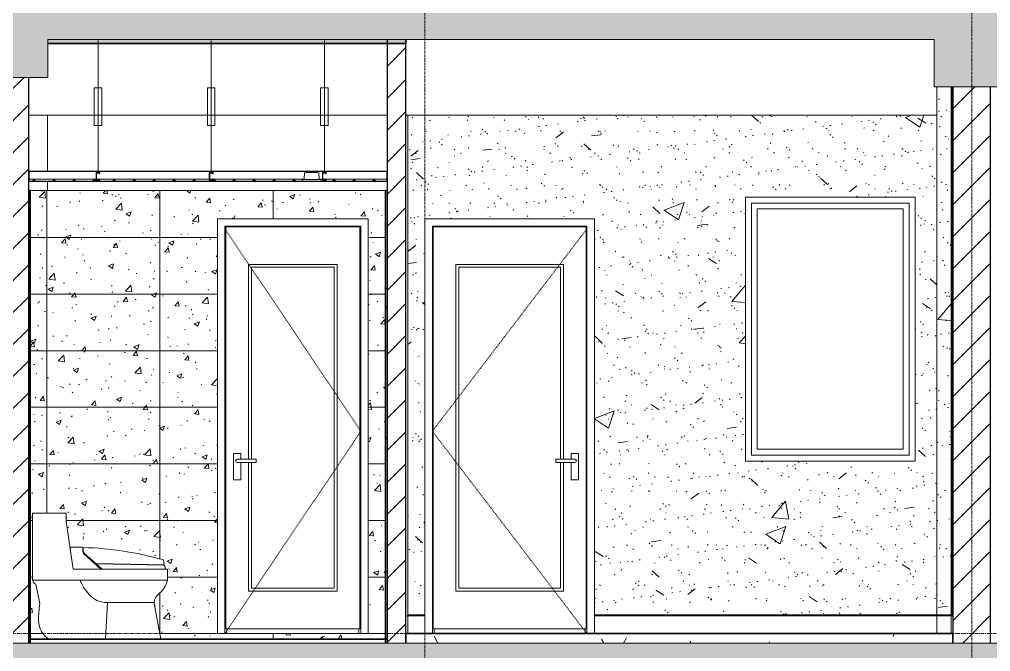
# Model space of a CAD drawing. Header units: millimetres. Extents: x -92143 to -2058, y -8802 to 35300.
# Drawn here: x -30586 to -25437, y 15705 to 19057 of the extents above; entities that cross this region are included whole.
import ezdxf

# ---------------------------------------------------------------- set-up
doc = ezdxf.new("R2010")
doc.units = ezdxf.units.MM
for name, pattern in [('Centre', [31.75, 6.35, -4.7625, 15.875, -4.7625]), ('Dash', [6.35, 3.175, -3.175]), ('Grid Line', [22.225, 12.7, -3.175, 3.175, -3.175])]:
    doc.linetypes.add(name, pattern=pattern)
for name, color, linetype, lineweight in [('0-1', 7, 'Continuous', 5), ('A-CLNG-1', 250, 'Continuous', 25), ('A-CLNG-2', 7, 'Continuous', 9), ('A-CLNG-PATT-1', 9, 'Continuous', 9), ('A-DETL-GENF', 92, 'Continuous', 9), ('A-DETL-GENF-1', 7, 'Continuous', 9), ('A-DETL-GENF-HDLN-1', 7, 'Dash', 9), ('A-DETL-THIN', 151, 'Continuous', 9), ('A-DOOR', 31, 'Continuous', 9), ('A-DOOR-1', 7, 'Continuous', 9), ('A-FLOR-1', 10, 'Continuous', 35), ('A-FLOR-HRAL', 11, 'Continuous', 9), ('A-FLOR-HRAL-1', 253, 'Continuous', 18), ('A-FLOR-HRAL-2', 9, 'Continuous', 9), ('A-FLOR-LEVL-2', 51, 'Centre', 9), ('A-FLOR-PATT-1', 7, 'Continuous', 9), ('A-FLOR-PATT-2', 67, 'Continuous', 9), ('A-GLAZ', 151, 'Continuous', 9), ('A-GLAZ-1', 7, 'Continuous', 9), ('A-WALL-1', 7, 'Continuous', 9), ('A-WALL-2', 250, 'Continuous', 25), ('A-WALL-3', 113, 'Continuous', 25), ('A-WALL-PATT-1', 7, 'Continuous', 9), ('A-WALL-PATT-2', 9, 'Continuous', 9), ('A-WALL-PATT-4', 111, 'Continuous', 9), ('E-LITE-EQPM', 33, 'Continuous', 9), ('E-LITE-EQPM-1', 7, 'Continuous', 9), ('I-WALL-1', 250, 'Continuous', 25), ('I-WALL-2', 7, 'Continuous', 9), ('P-SANR-FIXT', 6, 'Continuous', 9), ('P-SANR-FIXT-1', 7, 'Continuous', 9), ('S-BEAM-2', 7, 'Continuous', 9), ('S-COLS-1', 7, 'Continuous', 9), ('S-GRID-1', 1, 'Grid Line', 9)]:
    doc.layers.add(name, color=color, linetype=linetype, lineweight=lineweight)
pattern_1 = [(45, (-51987.05, 14125), (-84.8528, 84.8528), [])]
pattern_2 = [(0, (-51987.05, 14125), (609.6, 152.4), [50.292, -406.908, 50.292, -406.908, -2438.4]), (0, (-51987.05, 14125), (609.6, 152.4), [-914.4, 50.292, -864.108, 50.292, -406.908, -1066.8]), (0, (-51987.05, 14125), (609.6, 152.4), [-2286, 50.292, -254.508, 50.292, -711.708]), (120, (-51758.45, 14201.2), (-436.7823, 451.7291), [50.292, -406.908, 50.292, -2845.308]), (120, (-51758.45, 14201.2), (-436.7823, 451.7291), [-507.492, -406.908, 50.292, -864.108, -1524]), (120, (-51758.45, 14201.2), (-436.7823, 451.7291), [-1828.8, 50.292, -406.908, 50.292, -1016.508]), (120, (-51758.45, 14201.2), (-436.7823, 451.7291), [-2336.292, -254.508, 50.292, -711.708]), (240, (-51682.25, 14506), (-172.8177, -604.1291), [50.292, -406.908, 50.292, -406.908, -2438.4]), (240, (-51682.25, 14506), (-172.8177, -604.1291), [-914.4, 50.292, -864.108, 50.292, -406.908, -1066.8]), (240, (-51682.25, 14506), (-172.8177, -604.1291), [-2286, 50.292, -254.508, 50.292, -711.708])]
pattern_3 = [(50, (-51987.05, 14125), (1093.104, -95.634), [114.3, -1257.3]), (355, (-51987, 14125), (-211.457, 1146.34), [91.44, -1005.84]), (100.451, (-51896, 14117), (881.656, 1050.7), [97.14, -1068.54]), (46.184, (-51987, 14429.8), (1626.475, -252.26), [171.45, -1885.95]), (96.636, (-51851.5, 14408.8), (1424.42, 1484.57), [145.71, -1602.81]), (351.184, (-51987, 14429.8), (1424.43, 1484.55), [137.16, -1508.76]), (21, (-51834.65, 14353.6), (909.686, -613.59), [114.3, -1257.3]), (326, (-51834.7, 14353.6), (370.81, 1105.13), [91.44, -1005.84]), (71.451, (-51758.8, 14302.5), (1280.503, 491.53), [97.14, -1068.54]), (37.5, (-51987.05, 14125), (18.5313, 507.33), [50.292, -943.356, 50.292, -970.788, -1009.65]), (37.5, (-51987.05, 14125), (18.5313, 507.33), [-2014.728, 50.292, -959.358]), (7.5, (-51987.05, 14125), (400.918, 601.084), [50.292, -531.876, 50.292, -920.496, -384.81]), (7.5, (-51987.05, 14125), (400.918, 601.084), [-1552.956, 50.292, -334.518]), (327.5, (-52326.9, 14125), (813.545, -34.374), [50.292, -330.708, 50.292, -1138.428, -1577.34]), (327.5, (-52326.9, 14125), (813.545, -34.374), [-1569.72, 50.292, -1527.048]), (317.5, (-52479.3, 14125), (888.775, 152.56), [50.292, -445.008, 50.292, -739.14, -1120.14]), (317.5, (-52479.3, 14125), (888.775, 152.56), [-1284.732, 50.292, -1069.848])]
pattern_4 = [(37.5, (-51987.05, 14125), (-4.79953, 146.8239), [5.029, -110.795, 5.029, -124.511, -123.825]), (37.5, (-51987.05, 14125), (-4.79953, 146.8239), [-245.364, 5.029, -118.796]), (7.5, (-51987.05, 14125), (134.8574, 215.0472), [5.029, -57.455, 5.029, -99.365, -40.005]), (7.5, (-51987.05, 14125), (134.8574, 215.0472), [-166.878, 5.029, -34.976]), (327.5, (-52080.78, 14125), (237.29776, 0.4316), [5.029, -33.071, 5.029, -132.131, -179.07]), (327.5, (-52080.78, 14125), (237.29776, 0.4316), [-175.26, 5.029, -174.041]), (317.5, (-52080.78, 14125), (229.067, 66.8792), [5.029, -14.021, 5.029, -84.887, -102.87]), (317.5, (-52080.78, 14125), (229.067, 66.8792), [-108.966, 5.029, -97.841])]

# ---------------------------------------------------------------- blocks, each defined once
blk = doc.blocks.new('NCV_TKTC_KET CAU_rvt-1-TKCS_MẶT CẮT E')
at = {"layer": 'A-FLOR-PATT-1'}
h = blk.add_hatch(color=256, dxfattribs=at)
h.paths.add_polyline_path([(-48635.6, 18930), (-48635.6, 18950), (-50536.9, 18950), (-50536.9, 18930), (-48844.9, 18930)])
h.paths.add_polyline_path([(-75336.9, 18930), (-73236.9, 18930), (-73236.9, 18950), (-75336.9, 18950)])
h.paths.add_polyline_path([(-20336.9, 18930), (-20336.9, 18950), (-22235.3, 18950), (-22235.3, 18930), (-20484.2, 18930)])
h.paths.add_polyline_path([(-48435.6, 18930), (-48433.3, 18930), (-48433.3, 18950), (-48435.6, 18950)])
h.paths.add_polyline_path([(-22438.4, 18930), (-22435.3, 18930.3), (-22435.3, 18950), (-22438.4, 18950)])
h.paths.add_polyline_path([(-66936.9, 18930), (-65032.3, 18930), (-65032.3, 18950), (-66936.9, 18950)])
h.paths.add_polyline_path([(-28536.9, 18930), (-28536.9, 18950), (-30435.3, 18950), (-30435.3, 18930), (-28807.5, 18930)])
h.paths.add_polyline_path([(-30638.4, 18930), (-30635.3, 18930), (-30635.3, 18950), (-30638.4, 18950)])
h.paths.add_polyline_path([(-58736.9, 18930), (-56833.3, 18930), (-56833.3, 18950), (-58736.9, 18950)])
h.paths.add_polyline_path([(-40434.4, 18930), (-40434.4, 18950), (-42336.9, 18950), (-42336.9, 18930), (-40521.7, 18930)])
at = {"layer": 'A-FLOR-1'}
for p, q in [((-28536.9, 18930), (-28536.9, 18950)), ((-30435.3, 18930), (-28536.9, 18930))]:
    blk.add_line(p, q, dxfattribs=at)
at = {"layer": 'S-BEAM-2'}
for p, q in [((-28636.9, 18550), (-30536.9, 18550)), ((-27336.9, 18550), (-28536.9, 18550)), ((-25721.9, 18550), (-27336.9, 18550))]:
    blk.add_line(p, q, dxfattribs=at)
blk = doc.blocks.new('DOOR_CW_01 CANH MO-PANEL KINH - DIW_01-900x2200-CỬA GỖ VÂN LAMINATE-553375-TKCS_MẶT CẮT E')
at = {"layer": 'A-DETL-GENF-HDLN-1'}
for p, q in [((-28396.9, 6673.5), (-27576.9, 7747)), ((-27576.9, 5600), (-28396.9, 6673.5))]:
    blk.add_line(p, q, dxfattribs=at)
at = {"layer": 'A-DOOR-1'}
for p, q in [((-28396.9, 7760), (-28396.9, 5600)), ((-28396.9, 7760), (-27576.9, 7760)), ((-28391.9, 7758), (-28391.9, 5626)), ((-27581.9, 7758), (-28391.9, 7758)), ((-27581.9, 5626), (-27581.9, 7758)), ((-27576.9, 5600), (-27576.9, 7760)), ((-28271.9, 7558), (-27701.9, 7558)), ((-28271.9, 5826), (-28271.9, 7558)), ((-27716.9, 7543), (-28256.9, 7543)), ((-28256.9, 7543), (-28256.9, 5841)), ((-27716.9, 6524.5), (-27716.9, 7543)), ((-27701.9, 7558), (-27701.9, 6524.5)), ((-27661.7, 6556), (-27661.7, 6524.5)), ((-27622.2, 6556), (-27661.7, 6556)), ((-27622.2, 6416), (-27622.2, 6556)), ((-27742.7, 6524.5), (-27716.9, 6524.5)), ((-27742.7, 6507.5), (-27742.7, 6524.5)), ((-27716.9, 6507.5), (-27742.7, 6507.5)), ((-27641.9, 6524.5), (-27716.9, 6524.5)), ((-27716.9, 5841), (-27716.9, 6507.5)), ((-27641.9, 6507.5), (-27716.9, 6507.5)), ((-27701.9, 6507.5), (-27701.9, 5826)), ((-27661.7, 6507.5), (-27661.7, 6416)), ((-27661.7, 6416), (-27622.2, 6416)), ((-27701.9, 5826), (-28271.9, 5826)), ((-28256.9, 5841), (-27716.9, 5841)), ((-28436.9, 5695), (-28436.9, 5700)), ((-27536.9, 5700), (-27536.9, 5600)), ((-28391.9, 5626), (-27581.9, 5626)), ((-28386.9, 5600), (-28386.9, 5626)), ((-27586.9, 5600), (-27586.9, 5626))]:
    blk.add_line(p, q, dxfattribs=at)
for start, end in [(0, 90), (270, 0)]:
    blk.add_arc((-27641.9, 6516), 8.5, start, end, dxfattribs=at)
blk = doc.blocks.new('DOOR_CW_01 CANH MO-PANEL KINH - DIG_02-800x2200-CỬA NHÔM KÍNH-400864-TKCS_MẶT CẮT E')
at = {"layer": 'A-DETL-GENF-HDLN-1'}
for p, q in [((-28776.5, 6673.5), (-29496.5, 7747)), ((-29496.5, 5600), (-28776.5, 6673.5))]:
    blk.add_line(p, q, dxfattribs=at)
at = {"layer": 'A-DOOR-1'}
for p, q in [((-29496.5, 7760), (-29496.5, 5600)), ((-29496.5, 7760), (-28776.5, 7760)), ((-28781.5, 7758), (-29491.5, 7758)), ((-29491.5, 7758), (-29491.5, 5626)), ((-28781.5, 5626), (-28781.5, 7758)), ((-28776.5, 5600), (-28776.5, 7760)), ((-29371.5, 6524.5), (-29371.5, 7558)), ((-29371.5, 7558), (-28901.5, 7558)), ((-29356.5, 7543), (-29356.5, 6524.5)), ((-28916.5, 7543), (-29356.5, 7543)), ((-28916.5, 5841), (-28916.5, 7543)), ((-28901.5, 7558), (-28901.5, 5826)), ((-29411.8, 6556), (-29451.3, 6556)), ((-29451.3, 6556), (-29451.3, 6416)), ((-29411.8, 6524.5), (-29411.8, 6556)), ((-29356.5, 6524.5), (-29431.5, 6524.5)), ((-29356.5, 6507.5), (-29431.5, 6507.5)), ((-29411.8, 6416), (-29411.8, 6507.5)), ((-29371.5, 5826), (-29371.5, 6507.5)), ((-29356.5, 6524.5), (-29330.7, 6524.5)), ((-29356.5, 6507.5), (-29356.5, 5841)), ((-29330.7, 6507.5), (-29356.5, 6507.5)), ((-29330.7, 6524.5), (-29330.7, 6507.5)), ((-29451.3, 6416), (-29411.8, 6416)), ((-28901.5, 5826), (-29371.5, 5826)), ((-29356.5, 5841), (-28916.5, 5841)), ((-29491.5, 5626), (-28781.5, 5626)), ((-29486.5, 5626), (-29486.5, 5600)), ((-28786.5, 5626), (-28786.5, 5600))]:
    blk.add_line(p, q, dxfattribs=at)
for start, end in [(90, 180), (180, 270)]:
    blk.add_arc((-29431.5, 6516), 8.5, start, end, dxfattribs=at)
blk = doc.blocks.new('M_Fixed - 900 x 1400-901190-TKCS_MẶT CẮT E')
at = {"layer": 'A-GLAZ-1'}
for p, q in [((-26704.9, 7883), (-25868.9, 7883)), ((-26704.9, 6547), (-26704.9, 7883)), ((-25868.9, 7883), (-25868.9, 6547)), ((-26673.9, 7852), (-25899.9, 7852)), ((-26673.9, 6578), (-26673.9, 7852)), ((-25899.9, 7852), (-25899.9, 6578)), ((-25868.9, 6547), (-26704.9, 6547)), ((-25899.9, 6578), (-26673.9, 6578))]:
    blk.add_line(p, q, dxfattribs=at)
blk = doc.blocks.new('TOILET - TOILET-400871-TKCS_MẶT CẮT E')
at = {"layer": 'P-SANR-FIXT-1'}
for p, q in [((-30517.2, 6238.8), (-30338.3, 6238.8)), ((-30517.2, 5884.5), (-30517.2, 6238.8)), ((-30338.3, 6238.8), (-30338.3, 6196.1)), ((-30338.3, 6196.1), (-30301.7, 5942.7)), ((-30317.1, 6048.9), (-30313.7, 6058.1)), ((-30301.7, 5942.7), (-30317.1, 6048.9)), ((-30311.6, 6059.4), (-30250.9, 6057.8)), ((-30248.1, 6040.7), (-30248.1, 6057.1)), ((-30181.1, 5971.6), (-30244.4, 6027.8)), ((-30243, 6022.1), (-30153.7, 5942.7)), ((-29822.8, 5991.3), (-29819.2, 5965.3)), ((-30153.7, 5942.7), (-30301.7, 5942.7)), ((-30301.7, 5942.7), (-29800.4, 5942.7)), ((-29819.2, 5965.3), (-30181.1, 5971.6)), ((-30179, 5970), (-29819.9, 5963.7)), ((-30147, 5942.7), (-30179, 5970)), ((-29813.5, 5942.7), (-30147, 5942.7)), ((-29813.5, 5950.7), (-29813.5, 5942.7)), ((-29800.4, 5942.7), (-29800.4, 5884.5)), ((-30514.1, 5884.5), (-30517.2, 5884.5)), ((-29800.4, 5884.5), (-30517.2, 5884.5)), ((-30477.9, 5760.8), (-30499.7, 5863.3)), ((-30130, 5570), (-30119.8, 5764.9)), ((-30125, 5764.9), (-29871.4, 5764.9)), ((-29869.9, 5751.5), (-29836, 5570))]:
    blk.add_line(p, q, dxfattribs=at)
for centre, radius, start, end in [((-30311.7, 6057.2), 2.2, 88.5161, 155.4839), ((-29006, 6068.4), 1244.9, 180.4858, 181.4436), ((-30226.7, 6039.8), 24, 186.6549, 227.3451), ((-30310.2, 4249.5), 1808.7, 74.3662, 88.0305), ((-30223.8, 6040.7), 24.3, 180, 212), ((-29845.4, 5943), 32.8, 13.4486, 39.0703), ((-30495.4, 5881.7), 18.9, 171.5586, 257), ((-30070.1, 5954.4), 206.2, 199.8317, 225.1361), ((-29944.9, 5924.8), 150, 309.0587, 344.4161), ((-30125, 5881.3), 116.3, 218.8786, 270), ((-29814.7, 5764.2), 56.7, 129.0587, 192.9413), ((-29921.6, 5674.2), 563, 171.1596, 180.5723), ((-30367.9, 5669.8), 116.7, 180.5723, 239.3773)]:
    blk.add_arc(centre, radius, start, end, dxfattribs=at)
blk = doc.blocks.new('LIC_10-ĐÈN LED DOWNLIGHT ÂM TRẦN_ P_6W_ ÁNH SÁNG 4000K - LIC_10-ĐÈN LED DOWNLIGHT ÂM TRẦN_ P_6W_ ÁNH SÁNG 4000K-806193-TKCS_MẶT CẮT E')
at = {"layer": 'E-LITE-EQPM-1'}
for p, q in [((-29074.4, 8045), (-29077, 8009)), ((-29004.4, 8045), (-29069.4, 8045)), ((-28996.9, 8009), (-28999.4, 8045)), ((-29096.9, 8000), (-29096.9, 7998)), ((-29096.9, 7998), (-29091, 7998)), ((-28976.9, 7998), (-29096.9, 7998)), ((-29093.4, 8000), (-29095.8, 8000)), ((-29076.1, 8000), (-29093.3, 8000)), ((-28982.9, 8000), (-29091, 8000)), ((-29087.9, 8009), (-29087.9, 8000)), ((-29082, 8000), (-29085.5, 8000)), ((-28991, 8009), (-29082.9, 8009)), ((-29081.9, 8002), (-29081.9, 8000)), ((-29078.6, 8000), (-29081.1, 8000)), ((-29000.3, 8000), (-29073.6, 8000)), ((-29053.3, 8000), (-29060.6, 8000)), ((-29013.3, 8000), (-29020.5, 8000)), ((-28980.5, 8000), (-28997.7, 8000)), ((-28992.7, 8000), (-28995.3, 8000)), ((-28991.9, 8000), (-28991.9, 8002)), ((-28988.4, 8000), (-28991.8, 8000)), ((-28985.9, 8000), (-28985.9, 8009)), ((-28982.9, 7998), (-28976.9, 7998)), ((-28978.1, 8000), (-28980.5, 8000)), ((-28976.9, 7998), (-28976.9, 8000))]:
    blk.add_line(p, q, dxfattribs=at)
blk = doc.blocks.new('Railing - Railing-915938-TKCS_MẶT CẮT E')
at = {"layer": 'A-FLOR-HRAL-1'}
for p, q in [((-28526.9, 5695), (-28536.9, 5695)), ((-28536.9, 5695), (-28536.9, 5600)), ((-28526.9, 5600), (-28526.9, 5695)), ((-28536.9, 5600), (-28526.9, 5600))]:
    blk.add_line(p, q, dxfattribs=at)
at = {"layer": 'A-FLOR-HRAL-2'}
for p, q in [((-28526.9, 5695), (-28436.5, 5695)), ((-28436.5, 5695), (-28436.5, 5600))]:
    blk.add_line(p, q, dxfattribs=at)
blk = doc.blocks.new('Railing - Railing-915939-TKCS_MẶT CẮT E')
at = {"layer": 'A-FLOR-HRAL-1'}
for p, q in [((-25636.9, 5695), (-25646.9, 5695)), ((-25646.9, 5695), (-25646.9, 5600)), ((-25636.9, 5600), (-25636.9, 5695)), ((-25646.9, 5600), (-25636.9, 5600))]:
    blk.add_line(p, q, dxfattribs=at)
at = {"layer": 'A-FLOR-HRAL-2'}
for p, q in [((-27536.5, 5695), (-25721.9, 5695)), ((-27536.5, 5600), (-27536.5, 5695)), ((-25721.9, 5695), (-25646.9, 5695)), ((-25721.9, 5695), (-25721.9, 5600))]:
    blk.add_line(p, q, dxfattribs=at)
blk = doc.blocks.new('NCV_TKTC_TANG 5_rvt-1-TKCS_MẶT CẮT E')
at = {"layer": 'A-CLNG-PATT-1'}
h = blk.add_hatch(dxfattribs=at)
h.set_pattern_fill('FP_4', color=256, style=0, pattern_type=2)
h.set_pattern_definition([(45, (-51987.05, 14125), (-53.033, 53.033), []), (135, (-51987.05, 14125), (-53.033, -53.033), [])])
h.paths.add_polyline_path([(-28807.5, 18200), (-28636.9, 18200), (-28636.9, 18210), (-28959.4, 18210), (-28959.4, 18205), (-28979.4, 18205), (-28979.4, 18210), (-28990.5, 18209), (-28990.5, 18200), (-28959.4, 18200)])
h.paths.add_polyline_path([(-30348.8, 18200), (-29083.4, 18200), (-29082.9, 18209), (-29559.4, 18207.5), (-29559.4, 18205), (-29579.4, 18205), (-29579.4, 18210), (-30159.4, 18210), (-30159.4, 18205), (-30179.4, 18205), (-30179.4, 18210), (-30536.9, 18210), (-30536.9, 18200)])
h.paths.add_polyline_path([(-28976.9, 18207.5), (-28961.6, 18207.9), (-28961.9, 18210), (-28976.9, 18209)])
h.paths.add_polyline_path([(-29561.9, 18207.5), (-29561.9, 18210), (-29576.9, 18210), (-29576.9, 18207.5)])
h.paths.add_polyline_path([(-30176.9, 18207.5), (-30161.9, 18207.5), (-30161.9, 18210), (-30176.9, 18210)])
at = {"layer": 'A-FLOR-PATT-2'}
h = blk.add_hatch(dxfattribs=at)
h.set_pattern_fill('FP_2', color=256, style=0, pattern_type=2)
h.set_pattern_definition(pattern_2)
h.paths.add_polyline_path([(-26649.6, 15750), (-25636.9, 15750), (-25636.9, 15800), (-28536.9, 15800), (-28536.9, 15750), (-27266.1, 15750)])
at = {"layer": 'A-WALL-PATT-1'}
h = blk.add_hatch(dxfattribs=at)
h.set_pattern_fill('FP_5', color=256, style=0, pattern_type=2)
h.set_pattern_definition([(45, (-51987.05, 14125), (-79.5495, 79.5495), [])])
h.paths.add_polyline_path([(-25646.9, 15900), (-25636.9, 15900), (-25636.9, 18700), (-25646.9, 18700), (-25646.9, 16934.8)])
at = {"layer": 'A-WALL-PATT-2'}
h = blk.add_hatch(dxfattribs=at)
h.set_pattern_fill('FP_1', color=256, style=0, pattern_type=2)
h.set_pattern_definition(pattern_1)
h.paths.add_polyline_path([(-28636.9, 15750), (-28536.9, 15750), (-28536.9, 18950), (-28636.9, 18950), (-28636.9, 16934.8)])
h = blk.add_hatch(dxfattribs=at)
h.set_pattern_fill('FP_1', color=256, style=0, pattern_type=2)
h.set_pattern_definition(pattern_1)
h.paths.add_polyline_path([(-30636.9, 15750), (-30536.9, 15750), (-30536.9, 18750), (-30635.3, 18750), (-30636.9, 16326.1)])
h = blk.add_hatch(dxfattribs=at)
h.set_pattern_fill('FP_7', color=256, style=0, pattern_type=2)
h.set_pattern_definition(pattern_3)
h.paths.add_polyline_path([(-25721.9, 15900), (-25646.9, 15900), (-25646.9, 18700), (-25721.9, 18700), (-25721.9, 16934.8)])
h = blk.add_hatch(dxfattribs=at)
h.set_pattern_fill('FP_6', color=256, style=0, pattern_type=2)
h.set_pattern_definition(pattern_4)
h.paths.add_polyline_path([(-25721.9, 15900), (-25646.9, 15900), (-25646.9, 18700), (-25721.9, 18700), (-25721.9, 16934.8)])
h = blk.add_hatch(dxfattribs=at)
h.set_pattern_fill('FP_7', color=256, style=0, pattern_type=2)
h.set_pattern_definition(pattern_3)
h.paths.add_polyline_path([(-28526.9, 15900), (-28436.9, 15900), (-28436.9, 18000), (-27536.9, 18000), (-27536.9, 15900), (-25721.9, 15900), (-25721.9, 18550), (-28526.9, 18550), (-28526.9, 16934.8)])
h.paths.add_polyline_path([(-25836.9, 16715), (-26736.9, 16715), (-26736.9, 18115), (-25836.9, 18115), (-25836.9, 16934.8)])
h = blk.add_hatch(dxfattribs=at)
h.set_pattern_fill('FP_6', color=256, style=0, pattern_type=2)
h.set_pattern_definition(pattern_4)
h.paths.add_polyline_path([(-28526.9, 15900), (-28436.9, 15900), (-28436.9, 18000), (-27536.9, 18000), (-27536.9, 15900), (-25721.9, 15900), (-25721.9, 18550), (-28526.9, 18550), (-28526.9, 16934.8)])
h.paths.add_polyline_path([(-25836.9, 16715), (-26736.9, 16715), (-26736.9, 18115), (-25836.9, 18115), (-25836.9, 16934.8)])
h = blk.add_hatch(dxfattribs=at)
h.set_pattern_fill('FP_2', color=256, style=0, pattern_type=2)
h.set_pattern_definition(pattern_2)
h.paths.add_polyline_path([(-30536.9, 15750), (-30526.9, 15750), (-30526.9, 18150), (-30536.9, 18150), (-30536.9, 16326.1)])
h = blk.add_hatch(dxfattribs=at)
h.set_pattern_fill('FP_18', color=256, style=0, pattern_type=2)
h.set_pattern_definition([(50, (-51987.05, 14125), (273.276, -23.909), [28.575, -314.325]), (355, (-51987.05, 14125), (-52.8646, 286.585), [22.86, -251.46]), (100.451, (-51964.28, 14123), (220.4138, 262.6745), [24.285, -267.135]), (46.184, (-51987.05, 14201.2), (406.6187, -63.0646), [42.862, -471.487]), (96.636, (-51953.17, 14195.94), (356.104, 371.1414), [36.428, -400.703]), (351.184, (-51987.05, 14201.2), (356.1075, 371.138), [34.29, -377.19]), (21, (-51948.95, 14182.15), (227.4212, -153.3982), [28.575, -314.325]), (326, (-51948.95, 14182.15), (92.7027, 276.2822), [22.86, -251.46]), (71.451, (-51930, 14169.37), (320.1254, 122.8816), [24.285, -267.135]), (37.5, (-51987.05, 14125), (4.6325, 126.8326), [5.029, -243.383, 5.029, -250.241, -252.413]), (37.5, (-51987.05, 14125), (4.6325, 126.8326), [-503.682, 5.029, -247.383]), (7.5, (-51987.05, 14125), (100.22916, 150.2711), [5.029, -140.513, 5.029, -237.668, -96.203]), (7.5, (-51987.05, 14125), (100.22916, 150.2711), [-388.239, 5.029, -91.173]), (327.5, (-52072.01, 14125), (203.38684, -8.5935), [5.029, -90.221, 5.029, -292.151, -394.335]), (327.5, (-52072.01, 14125), (203.38684, -8.5935), [-392.43, 5.029, -389.306]), (317.5, (-52110.11, 14125), (222.1944, 38.1398), [5.029, -118.796, 5.029, -192.329, -280.035]), (317.5, (-52110.11, 14125), (222.1944, 38.1398), [-321.183, 5.029, -275.006])])
h.paths.add_polyline_path([(-30454.8, 15770), (-30426.9, 15770), (-30438.8, 15777.1), (-30457.8, 15795.4), (-30472.2, 15817.6), (-30481.3, 15842.4), (-30484.5, 15868.6), (-30483.1, 15914.8), (-30477.9, 15960.8), (-30499.7, 16063.3), (-30507.9, 16067.6), (-30513.2, 16075.2), (-30514.1, 16084.5), (-30517.2, 16084.5), (-30517.2, 16438.8), (-30338.3, 16438.8), (-30338.3, 16396.1), (-30317.1, 16248.9), (-30311.6, 16259.4), (-30250.9, 16257.8), (-30249.2, 16231.5), (-30243, 16222.1), (-30153.7, 16142.7), (-30147, 16142.7), (-30179, 16170), (-29819.2, 16162.5), (-29813.5, 16150.7), (-29813.5, 16142.7), (-29800.4, 16142.7), (-29800.4, 16084.5), (-29813.5, 16053), (-29833.3, 16025.4), (-29859.2, 15999.3), (-29865.9, 15988.5), (-29870, 15976.6), (-29871.4, 15964.1), (-29869.9, 15951.5), (-29836, 15770), (-28646.9, 15770), (-28646.9, 18150), (-30526.9, 18150), (-30526.9, 15770), (-30472.2, 15770)])
h.paths.add_polyline_path([(-28736.5, 15800), (-29536.5, 15800), (-29536.5, 18000), (-28736.5, 18000), (-28736.5, 16934.8)])
h.paths.add_polyline_path([(-29819.2, 16165.3), (-30181.1, 16171.6), (-30245.2, 16230.4), (-30248.1, 16246.9), (-30246.7, 16257), (-30104.7, 16246.5), (-29962.7, 16224.5), (-29822.8, 16191.3), (-29819.9, 16170.8)])
h = blk.add_hatch(dxfattribs=at)
h.set_pattern_fill('FP_77', color=256, style=0, pattern_type=2)
h.set_pattern_definition([(0, (-28641.94, 15800), (0, 300), []), (90, (-28641.94, 15800), (-600, 4e-14), [])])
h.paths.add_polyline_path([(-30454.8, 15770), (-30426.9, 15770), (-30438.8, 15777.1), (-30457.8, 15795.4), (-30472.2, 15817.6), (-30481.3, 15842.4), (-30484.5, 15868.6), (-30483.1, 15914.8), (-30477.9, 15960.8), (-30499.7, 16063.3), (-30507.9, 16067.6), (-30513.2, 16075.2), (-30514.1, 16084.5), (-30517.2, 16084.5), (-30517.2, 16438.8), (-30338.3, 16438.8), (-30338.3, 16396.1), (-30317.1, 16248.9), (-30311.6, 16259.4), (-30250.9, 16257.8), (-30249.2, 16231.5), (-30243, 16222.1), (-30153.7, 16142.7), (-30147, 16142.7), (-30179, 16170), (-29819.2, 16162.5), (-29813.5, 16150.7), (-29813.5, 16142.7), (-29800.4, 16142.7), (-29800.4, 16084.5), (-29813.5, 16053), (-29833.3, 16025.4), (-29859.2, 15999.3), (-29865.9, 15988.5), (-29870, 15976.6), (-29871.4, 15964.1), (-29869.9, 15951.5), (-29836, 15770), (-28646.9, 15770), (-28646.9, 18150), (-30526.9, 18150), (-30526.9, 15770), (-30472.2, 15770)])
h.paths.add_polyline_path([(-28736.5, 15800), (-29536.5, 15800), (-29536.5, 18000), (-28736.5, 18000), (-28736.5, 16934.8)])
h.paths.add_polyline_path([(-29819.2, 16165.3), (-30181.1, 16171.6), (-30245.2, 16230.4), (-30248.1, 16246.9), (-30246.7, 16257), (-30104.7, 16246.5), (-29962.7, 16224.5), (-29822.8, 16191.3), (-29819.9, 16170.8)])
h = blk.add_hatch(dxfattribs=at)
h.set_pattern_fill('FP_2', color=256, style=0, pattern_type=2)
h.set_pattern_definition(pattern_2)
h.paths.add_polyline_path([(-28646.9, 15750), (-28636.9, 15750), (-28636.9, 18150), (-28646.9, 18150), (-28646.9, 16934.8)])
at = {"layer": 'A-CLNG-1'}
for p, q in [((-28636.9, 18250), (-30536.9, 18250)), ((-30536.9, 18250), (-30536.9, 18200)), ((-28636.9, 18200), (-28636.9, 18250)), ((-30536.9, 18200), (-29091, 18200)), ((-28982.9, 18200), (-28636.9, 18200))]:
    blk.add_line(p, q, dxfattribs=at)
at = {"layer": 'A-CLNG-2'}
for p, q in [((-30179.1, 18210), (-30536.9, 18210)), ((-30160.1, 18210), (-30176.9, 18210)), ((-29579.1, 18210), (-30159.4, 18210)), ((-29560.1, 18210), (-29576.9, 18210)), ((-29071.5, 18210), (-29559.4, 18210)), ((-28979.1, 18210), (-29002.3, 18210)), ((-28961.6, 18210), (-28976.9, 18210)), ((-28636.9, 18210), (-28959.4, 18210))]:
    blk.add_line(p, q, dxfattribs=at)
at = {"layer": 'A-FLOR-1'}
for p, q in [((-28636.9, 15770), (-30536.9, 15770)), ((-30536.9, 15770), (-30536.9, 15750)), ((-28636.9, 15750), (-28636.9, 15770)), ((-25636.9, 15800), (-28536.9, 15800)), ((-28536.9, 15800), (-28536.9, 15750)), ((-25636.9, 15750), (-25636.9, 15800))]:
    blk.add_line(p, q, dxfattribs=at)
at = {"layer": 'A-WALL-1'}
for p, q in [((-28436.9, 15895), (-28436.9, 15900)), ((-27536.9, 15900), (-27536.9, 15800)), ((-25711.9, 15895), (-25711.9, 15900))]:
    blk.add_line(p, q, dxfattribs=at)
at = {"layer": 'A-WALL-2'}
for p, q in [((-28636.9, 18950), (-28636.9, 15750)), ((-28536.9, 15750), (-28536.9, 18950)), ((-30536.9, 15750), (-30536.9, 18750))]:
    blk.add_line(p, q, dxfattribs=at)
at = {"layer": 'I-WALL-1'}
for p, q in [((-25646.9, 18700), (-25646.9, 15900)), ((-25636.9, 15900), (-25636.9, 18700)), ((-30536.9, 18150), (-30536.9, 15750)), ((-30526.9, 18150), (-30536.9, 18150)), ((-30526.9, 15750), (-30526.9, 18150)), ((-28636.9, 18150), (-28646.9, 18150)), ((-28646.9, 18150), (-28646.9, 15750)), ((-28636.9, 15750), (-28636.9, 18150)), ((-25646.9, 15900), (-25636.9, 15900))]:
    blk.add_line(p, q, dxfattribs=at)
at = {"layer": 'I-WALL-2'}
for p, q in [((-25721.9, 18700), (-25721.9, 15900)), ((-28526.9, 18550), (-28526.9, 15900)), ((-28646.9, 18150), (-30526.9, 18150)), ((-26736.9, 16715), (-26736.9, 18115)), ((-26736.9, 18115), (-25836.9, 18115)), ((-25836.9, 18115), (-25836.9, 16715)), ((-29536.5, 15800), (-29536.5, 18000)), ((-29536.5, 18000), (-28736.5, 18000)), ((-28736.5, 18000), (-28736.5, 15800)), ((-28436.9, 15900), (-28436.9, 18000)), ((-28436.9, 18000), (-27536.9, 18000)), ((-27536.9, 18000), (-27536.9, 15900)), ((-25836.9, 16715), (-26736.9, 16715)), ((-28526.9, 15900), (-28436.9, 15900)), ((-27536.9, 15900), (-25721.9, 15900)), ((-25721.9, 15900), (-25646.9, 15900)), ((-28736.5, 15800), (-29536.5, 15800))]:
    blk.add_line(p, q, dxfattribs=at)
at = {"layer": 'S-COLS-1'}
for p, q in [((-30436.9, 18550), (-30436.9, 18250)), ((-30436.9, 18200), (-30436.9, 18150))]:
    blk.add_line(p, q, dxfattribs=at)
at = {"layer": 'A-DOOR'}
for name in ['DOOR_CW_01 CANH MO-PANEL KINH - DIG_02-800x2200-CỬA NHÔM KÍNH-400864-TKCS_MẶT CẮT E', 'DOOR_CW_01 CANH MO-PANEL KINH - DIW_01-900x2200-CỬA GỖ VÂN LAMINATE-553375-TKCS_MẶT CẮT E']:
    blk.add_blockref(name, (0, 10200), dxfattribs=at)
at = {"layer": 'A-FLOR-HRAL'}
for name in ['Railing - Railing-915938-TKCS_MẶT CẮT E', 'Railing - Railing-915939-TKCS_MẶT CẮT E']:
    blk.add_blockref(name, (0, 10200), dxfattribs=at)
at = {"layer": 'A-GLAZ'}
blk.add_blockref('M_Fixed - 900 x 1400-901190-TKCS_MẶT CẮT E', (0, 10200), dxfattribs=at)
at = {"layer": 'E-LITE-EQPM'}
blk.add_blockref('LIC_10-ĐÈN LED DOWNLIGHT ÂM TRẦN_ P_6W_ ÁNH SÁNG 4000K - LIC_10-ĐÈN LED DOWNLIGHT ÂM TRẦN_ P_6W_ ÁNH SÁNG 4000K-806193-TKCS_MẶT CẮT E', (0, 10200), dxfattribs=at)
at = {"layer": 'P-SANR-FIXT'}
blk.add_blockref('TOILET - TOILET-400871-TKCS_MẶT CẮT E', (0, 10200), dxfattribs=at)
blk = doc.blocks.new('Repeating Detail - THANH TREO TRẦN 700-V208-TKCS_MẶT CẮT E')
at = {"layer": 'A-DETL-GENF'}
for points in [[(-66377.4, 28405), (-66357.4, 28405), (-66357.4, 28411), (-66359.9, 28407.5), (-66374.9, 28407.5), (-66374.9, 28442.5), (-66359.9, 28442.5), (-66357.4, 28439), (-66357.4, 28445), (-66377.4, 28445)], [(-65777.4, 28405), (-65757.4, 28405), (-65757.4, 28411), (-65759.9, 28407.5), (-65774.9, 28407.5), (-65774.9, 28442.5), (-65759.9, 28442.5), (-65757.4, 28439), (-65757.4, 28445), (-65777.4, 28445)], [(-65177.4, 28405), (-65157.4, 28405), (-65157.4, 28411), (-65159.9, 28407.5), (-65174.9, 28407.5), (-65174.9, 28442.5), (-65159.9, 28442.5), (-65157.4, 28439), (-65157.4, 28445), (-65177.4, 28445)]]:
    blk.add_hatch(color=256, dxfattribs=at).paths.add_polyline_path(points)
for p, q in [((-66367.4, 28445), (-66367.4, 29145)), ((-65767.4, 28445), (-65767.4, 29145)), ((-65167.4, 28445), (-65167.4, 29145)), ((-66387.4, 28895), (-66347.4, 28895)), ((-66387.4, 28695), (-66387.4, 28895)), ((-66347.4, 28895), (-66347.4, 28695)), ((-65787.4, 28895), (-65747.4, 28895)), ((-65787.4, 28695), (-65787.4, 28895)), ((-65747.4, 28895), (-65747.4, 28695)), ((-65187.4, 28895), (-65147.4, 28895)), ((-65187.4, 28695), (-65187.4, 28895)), ((-65147.4, 28895), (-65147.4, 28695)), ((-66347.4, 28695), (-66387.4, 28695)), ((-65747.4, 28695), (-65787.4, 28695)), ((-65147.4, 28695), (-65187.4, 28695)), ((-66357.4, 28445), (-66377.4, 28445)), ((-66377.4, 28445), (-66377.4, 28405)), ((-66357.4, 28445), (-66377.4, 28445)), ((-66377.4, 28445), (-66377.4, 28405)), ((-66374.9, 28442.5), (-66359.9, 28442.5)), ((-66374.9, 28407.5), (-66374.9, 28442.5)), ((-66374.9, 28407.5), (-66374.9, 28442.5)), ((-66374.9, 28442.5), (-66359.9, 28442.5)), ((-66359.9, 28442.5), (-66359.9, 28439)), ((-66359.9, 28442.5), (-66359.9, 28439)), ((-66359.9, 28439), (-66357.4, 28439)), ((-66359.9, 28439), (-66357.4, 28439)), ((-66357.4, 28439), (-66357.4, 28445)), ((-66357.4, 28439), (-66357.4, 28445)), ((-65757.4, 28445), (-65777.4, 28445)), ((-65777.4, 28445), (-65777.4, 28405)), ((-65757.4, 28445), (-65777.4, 28445)), ((-65777.4, 28445), (-65777.4, 28405)), ((-65774.9, 28442.5), (-65759.9, 28442.5)), ((-65774.9, 28407.5), (-65774.9, 28442.5)), ((-65774.9, 28407.5), (-65774.9, 28442.5)), ((-65774.9, 28442.5), (-65759.9, 28442.5)), ((-65759.9, 28442.5), (-65759.9, 28439)), ((-65759.9, 28442.5), (-65759.9, 28439)), ((-65759.9, 28439), (-65757.4, 28439)), ((-65759.9, 28439), (-65757.4, 28439)), ((-65757.4, 28439), (-65757.4, 28445)), ((-65757.4, 28439), (-65757.4, 28445)), ((-65157.4, 28445), (-65177.4, 28445)), ((-65177.4, 28445), (-65177.4, 28405)), ((-65157.4, 28445), (-65177.4, 28445)), ((-65177.4, 28445), (-65177.4, 28405)), ((-65174.9, 28442.5), (-65159.9, 28442.5)), ((-65174.9, 28407.5), (-65174.9, 28442.5)), ((-65174.9, 28407.5), (-65174.9, 28442.5)), ((-65174.9, 28442.5), (-65159.9, 28442.5)), ((-65159.9, 28442.5), (-65159.9, 28439)), ((-65159.9, 28442.5), (-65159.9, 28439)), ((-65159.9, 28439), (-65157.4, 28439)), ((-65159.9, 28439), (-65157.4, 28439)), ((-65157.4, 28439), (-65157.4, 28445)), ((-65157.4, 28439), (-65157.4, 28445)), ((-66377.4, 28405), (-66357.4, 28405)), ((-66377.4, 28405), (-66357.4, 28405)), ((-66359.9, 28407.5), (-66374.9, 28407.5)), ((-66359.9, 28407.5), (-66374.9, 28407.5)), ((-66357.4, 28411), (-66359.9, 28411)), ((-66359.9, 28411), (-66359.9, 28407.5)), ((-66357.4, 28411), (-66359.9, 28411)), ((-66359.9, 28411), (-66359.9, 28407.5)), ((-66357.4, 28405), (-66357.4, 28411)), ((-66357.4, 28405), (-66357.4, 28411)), ((-65777.4, 28405), (-65757.4, 28405)), ((-65777.4, 28405), (-65757.4, 28405)), ((-65759.9, 28407.5), (-65774.9, 28407.5)), ((-65759.9, 28407.5), (-65774.9, 28407.5)), ((-65757.4, 28411), (-65759.9, 28411)), ((-65759.9, 28411), (-65759.9, 28407.5)), ((-65757.4, 28411), (-65759.9, 28411)), ((-65759.9, 28411), (-65759.9, 28407.5)), ((-65757.4, 28405), (-65757.4, 28411)), ((-65757.4, 28405), (-65757.4, 28411)), ((-65177.4, 28405), (-65157.4, 28405)), ((-65177.4, 28405), (-65157.4, 28405)), ((-65159.9, 28407.5), (-65174.9, 28407.5)), ((-65159.9, 28407.5), (-65174.9, 28407.5)), ((-65157.4, 28411), (-65159.9, 28411)), ((-65159.9, 28411), (-65159.9, 28407.5)), ((-65157.4, 28411), (-65159.9, 28411)), ((-65159.9, 28411), (-65159.9, 28407.5)), ((-65157.4, 28405), (-65157.4, 28411)), ((-65157.4, 28405), (-65157.4, 28411))]:
    blk.add_line(p, q, dxfattribs=at)

msp = doc.modelspace()

# ---------------------------------------------------------------- hatches: boundary and pattern name
at = {"layer": 'A-DETL-GENF-1'}
for points in [[(-17236.9, 18550), (-17236.9, 19150), (-78233.3, 19150), (-78233.3, 18550), (-77935.7, 18550), (-77935.7, 18950), (-73233.6, 18950), (-73233.6, 18750), (-73033.3, 18750), (-73033.3, 18950), (-70108.5, 18950), (-70108.5, 18700), (-69708.5, 18700), (-69708.5, 18950), (-65032.3, 18950), (-65032.3, 18750), (-64832.3, 18750), (-64832.3, 18950), (-61933.6, 18950), (-61933.6, 18700), (-61533.6, 18700), (-61533.6, 18950), (-56833.3, 18950), (-56833.3, 18750), (-56633.3, 18750), (-56633.3, 18950), (-53733.2, 18950), (-53733.2, 18700), (-53333.2, 18700), (-53333.2, 18950), (-48635.6, 18950), (-48635.6, 18750), (-48435.6, 18750), (-48435.6, 18950), (-45535.3, 18950), (-45535.3, 18700), (-45134.4, 18700), (-45134.4, 18950), (-40434.4, 18950), (-40434.4, 18750), (-40234.4, 18750), (-40234.4, 18950), (-37436.9, 18950), (-37436.9, 18700), (-37037.4, 18700), (-37037.4, 18950), (-33860.3, 18950), (-33860.3, 18700), (-33436.9, 18700), (-33436.9, 18950), (-30635.3, 18950), (-30635.3, 18750), (-30435.3, 18750), (-30435.3, 18950), (-25735.7, 18950), (-25735.7, 18700), (-25335.7, 18700), (-25335.7, 18950), (-22435.3, 18950), (-22435.3, 18750), (-22235.3, 18750), (-22235.3, 18950), (-17535.3, 18950), (-17535.3, 18550)], [(-77935.7, 15150), (-77935.7, 15550), (-73233.6, 15550), (-73233.6, 15350), (-73033.3, 15350), (-73033.3, 15550), (-70108.5, 15550), (-70108.5, 15300), (-69708.5, 15300), (-69708.5, 15550), (-65032.3, 15550), (-65032.3, 15350), (-64832.3, 15350), (-64832.3, 15550), (-61933.6, 15550), (-61933.6, 15300), (-61533.6, 15300), (-61533.6, 15550), (-56833.3, 15550), (-56833.3, 15350), (-56633.3, 15350), (-56633.3, 15550), (-53733.2, 15550), (-53733.2, 15300), (-53333.2, 15300), (-53333.2, 15550), (-48635.6, 15550), (-48635.6, 15350), (-48435.6, 15350), (-48435.6, 15550), (-45535.3, 15550), (-45535.3, 15300), (-45134.4, 15300), (-45134.4, 15550), (-40434.4, 15550), (-40434.4, 15350), (-40234.4, 15350), (-40234.4, 15550), (-37436.9, 15550), (-37436.9, 15300), (-37037.4, 15300), (-37037.4, 15550), (-33860.3, 15550), (-33860.3, 15300), (-33436.9, 15300), (-33436.9, 15550), (-30635.3, 15550), (-30635.3, 15350), (-30435.3, 15350), (-30435.3, 15550), (-25735.7, 15550), (-25735.7, 15300), (-25335.7, 15300), (-25335.7, 15550), (-22435.3, 15550), (-22435.3, 15350), (-22235.3, 15350), (-22235.3, 15550), (-17535.3, 15550), (-17535.3, 15150), (-17236.9, 15150), (-17236.9, 15750), (-78233.3, 15750), (-78233.3, 15150)]]:
    msp.add_hatch(color=256, dxfattribs=at).paths.add_polyline_path(points)
at = {"layer": 'A-WALL-PATT-4'}
h = msp.add_hatch(dxfattribs=at)
h.set_pattern_fill('FP_1', color=256, style=0, pattern_type=2)
h.set_pattern_definition(pattern_1)
h.paths.add_polyline_path([(-25637.4, 15750), (-25437.4, 15750), (-25437.4, 18700), (-25637.4, 18700), (-25637.4, 16934.8)])

# ---------------------------------------------------------------- linework, layer by layer
at = {"layer": 'A-DETL-THIN'}
for p, q in [((-30435.3, 18750), (-30435.3, 18950)), ((-30435.3, 18950), (-25735.7, 18950)), ((-25735.7, 18950), (-25735.7, 18700)), ((-30635.3, 18750), (-30435.3, 18750)), ((-25735.7, 18700), (-25335.7, 18700)), ((-17236.9, 15750), (-33857.4, 15750))]:
    msp.add_line(p, q, dxfattribs=at)
at = {"layer": 'A-FLOR-LEVL-2'}
msp.add_line((-92142.8, 15800), (-5549.7, 15800), dxfattribs=at)
at = {"layer": 'A-WALL-3'}
for p, q in [((-25637.4, 18700), (-25637.4, 15750)), ((-25437.4, 15750), (-25437.4, 18700))]:
    msp.add_line(p, q, dxfattribs=at)
at = {"layer": 'S-GRID-1'}
for p, q in [((-28436.9, -3701.5), (-28436.9, 30542.5)), ((-25536.9, -3701.5), (-25536.9, 30542.5))]:
    msp.add_line(p, q, dxfattribs=at)

# ---------------------------------------------------------------- block references
at = {"layer": '0-1'}
for name in ['NCV_TKTC_KET CAU_rvt-1-TKCS_MẶT CẮT E', 'NCV_TKTC_TANG 5_rvt-1-TKCS_MẶT CẮT E']:
    msp.add_blockref(name, (0, 0), dxfattribs=at)
at = {"layer": 'A-DETL-GENF'}
msp.add_blockref('Repeating Detail - THANH TREO TRẦN 700-V208-TKCS_MẶT CẮT E', (36197.9, -10200), dxfattribs=at)

doc.saveas('drawing.dxf')
